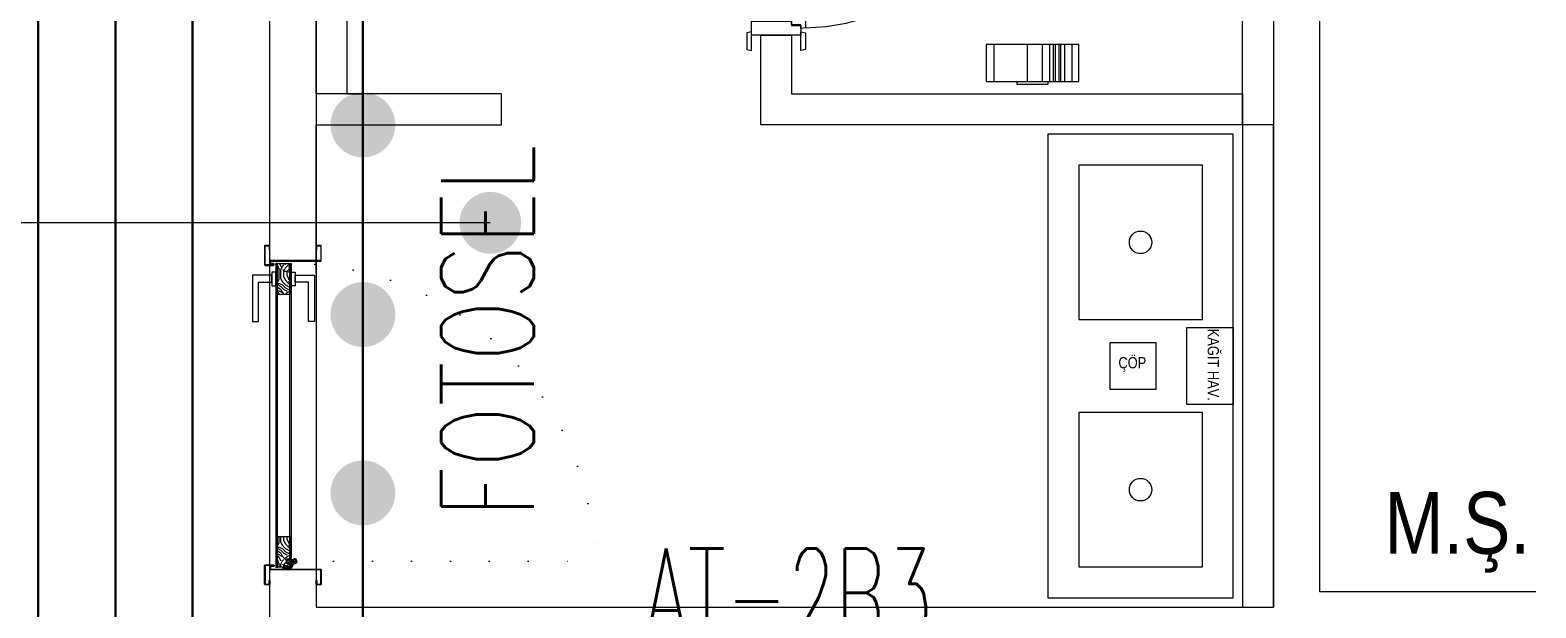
# Model space of a CAD drawing. Header units: metres. Extents: x -13194 to 152406, y -14653 to 29421.
# Drawn here: x 5982.4 to 6470, y 2644.8 to 2831.6 of the extents above; entities that cross this region are included whole.
import ezdxf
from ezdxf.enums import TextEntityAlignment as Align

# ---------------------------------------------------------------- set-up
doc = ezdxf.new("R2010")
doc.units = ezdxf.units.M
doc.header["$LTSCALE"] = 100
doc.header["$MEASUREMENT"] = 0
doc.linetypes.add('DOT2', pattern=[0.125, 0, -0.125])
doc.linetypes.add('HIDDEN', pattern=[0.375, 0.25, -0.125])
doc.layers.get('0').update_dxf_attribs({"color": 9, "lineweight": 9})
for name, color, linetype, lineweight in [('00', 9, 'Continuous', 9), ('05', 9, 'Continuous', 9), ('06C @ 1', 9, 'Continuous', 9), ('09', 9, 'Continuous', 9), ('10', 9, 'Continuous', 9), ('12', 9, 'Continuous', 9), ('20', 9, 'DOT2', 9), ('21', 9, 'Continuous', 9), ('21_mahal200', 9, 'Continuous', 9), ('E-KABLO', 7, 'Continuous', 30), ('E-LINYE', 7, 'Continuous', 30), ('E-YAZI', 7, 'Continuous', 30), ('Kapı', 204, 'Continuous', 9), ('KARA SIVA', 4, 'Continuous', 9), ('TEFRİŞ', 9, 'Continuous', 9), ('YAZI', 7, 'Continuous', 9)]:
    doc.layers.add(name, color=color, linetype=linetype, lineweight=lineweight)
doc.styles.add('E-YAZI', font='txttw.shx')
doc.styles.add('MuuM_TEXT-STANDART', font='ARIALN.TTF')
doc.dimstyles.new('MuuM_DIM200', dxfattribs={"dimscale": 20, "dimtxt": 2, "dimasz": 1, "dimexe": 1, "dimexo": 1, "dimgap": 1, "dimtad": 1, "dimdec": 1, "dimrnd": 0.5, "dimdsep": 46, "dimtxsty": 'MuuM_TEXT-STANDART', "dimblk": 'ARCHTICK', "dimcen": 0, "dimdle": 0.15, "dimclrd": 256, "dimclre": 256, "dimclrt": 256, "dimadec": 0, "dimazin": 0, "dimtfac": 5, "dimtdec": 1, "dimtix": 1, "dimtmove": 2, "dimatfit": 3, "dimldrblk": 'DOT', "dimfxl": 3, "dimfxlon": 1, "dimtolj": 1, "dimlwd": -1, "dimlwe": -1, "dimarcsym": 0})

# ---------------------------------------------------------------- blocks, each defined once
blk = doc.blocks.new('p-kapı kolu')
for points in [[(2.2, 0), (2.2, -1.25), (-2.2, -1.25), (-2.2, 0), (2.2, 0)], [(1.225, -1.25), (1.225, -7.5), (-13.775, -7.5), (-13.775, -5.625), (-1.025, -5.625), (-1.025, -5.625), (-1.025, -1.25), (1.225, -1.25)]]:
    blk.add_lwpolyline(points)
blk = doc.blocks.new('K-AH-01')
at = {"layer": '09'}
h = blk.add_hatch(dxfattribs=at)
h.set_pattern_fill('LOGEND', color=256, scale=10, style=0)
h.set_pattern_definition([(7e-15, (-3944.073, -2726.897), (10, 10), [3, -7]), (7e-15, (-3944.073, -2726.397), (10, 10), [3, -7]), (7e-15, (-3943.573, -2725.397), (10, 10), [2, -8]), (7e-15, (-3943.073, -2724.397), (10, 10), [1.5, -8.5]), (7e-15, (-3943.073, -2723.397), (10, 10), [1, -9]), (7e-15, (-3945.573, -2722.397), (10, 10), [0.5, -2.5, 0.5, -6.5]), (7e-15, (-3944.073, -2721.897), (10, 10), [0.5, -4, 1.5, -4]), (7e-15, (-3942.073, -2721.397), (10, 10), [0.5, -0.5, 0.5, -8.5]), (7e-15, (-3942.573, -2720.897), (10, 10), [0.5, -9.5]), (7e-15, (-3943.073, -2719.897), (10, 10), [1.5, -8.5]), (7e-15, (-3943.073, -2718.897), (10, 10), [2, -8]), (7e-15, (-3943.573, -2717.897), (10, 10), [2.5, -3, 0.5, -4]), (90, (-3947.573, -2723.897), (-10, 10), [0.5, -1, 2.5, -6]), (90, (-3947.073, -2722.897), (-10, 10), [0.5, -0.5, 1.5, -7.5]), (90, (-3946.573, -2718.897), (-10, 10), [1, -9]), (90, (-3946.073, -2722.897), (-10, 10), [2, -3, 0.5, -4.5]), (90, (-3945.573, -2717.397), (-10, 10), [0.5, -9.5]), (90, (-3945.073, -2722.397), (-10, 10), [1.5, -8.5]), (90, (-3944.073, -2721.897), (-10, 10), [1, -9]), (90, (-3943.073, -2721.897), (-10, 10), [0.5, -1.5, 1.5, -6.5]), (90, (-3942.573, -2721.397), (-10, 10), [0.5, -9.5]), (90, (-3942.073, -2723.397), (-10, 10), [1.4, -8.6]), (90, (-3941.573, -2725.397), (-10, 10), [1, -9]), (90, (-3940.573, -2721.397), (-10, 10), [0.5, -9.5]), (90, (-3939.573, -2721.897), (-10, 10), [1.5, -8.5]), (90, (-3938.573, -2721.897), (-10, 10), [1.5, -8.5]), (45, (-3940.073, -2725.8966), (1e-15, 10), [0.7071, -0.7071, 0.7071, -12.020836]), (45, (-3942.073, -2723.3966), (1e-15, 10), [1.4142, -12.727936]), (45, (-3946.073, -2718.3966), (1e-15, 10), [1.4142, -12.727936]), (45, (-3944.073, -2720.8966), (1e-15, 10), [1.4142, -12.727936]), (45, (-3943.573, -2722.8966), (1e-15, 10), [1.4142, -12.727936]), (45, (-3940.573, -2724.8966), (1e-15, 10), [1.4142, -12.727936]), (45, (-3941.573, -2724.3966), (1e-15, 10), [2.12132, -12.020816]), (45, (-3944.573, -2719.8966), (1e-15, 10), [0.7071, -13.435036]), (45, (-3945.073, -2718.8966), (1e-15, 10), [0.7071, -13.435036]), (45, (-3941.073, -2718.8966), (1e-15, 10), [0.7071, -13.435036]), (45, (-3945.073, -2723.8966), (1e-15, 10), [0.7071, -13.435036]), (45, (-3939.573, -2720.3966), (1e-15, 10), [0.7071, -13.435036]), (45, (-3943.073, -2721.3966), (1e-15, 10), [0.7071, -13.435036]), (45, (-3942.073, -2720.3966), (1e-15, 10), [0.7071, -13.435036]), (135, (-3942.573, -2722.3966), (-10, 1e-15), [0.7071, -0.7071, 2.12132, -10.606616]), (135, (-3941.073, -2722.3966), (-10, 1e-15), [0.7071, -13.435036]), (135, (-3941.073, -2725.8966), (-10, 1e-15), [0.7071, -13.435036]), (135, (-3943.073, -2723.3966), (-10, 1e-15), [0.7071, -13.435036]), (135, (-3941.573, -2721.3966), (-10, 1e-15), [0.7071, -13.435036]), (135, (-3944.073, -2723.8966), (-10, 1e-15), [0.7071, -13.435036]), (135, (-3940.073, -2723.8966), (-10, 1e-15), [0.7071, -13.435036]), (135, (-3947.073, -2726.8966), (-10, 1e-15), [0.7071, -13.435036]), (135, (-3946.573, -2726.3966), (-10, 1e-15), [1.4142, -12.727936]), (135, (-3946.073, -2725.8966), (-10, 1e-15), [1.4142, -12.727936]), (135, (-3945.073, -2725.8966), (-10, 1e-15), [1.4142, -12.727936]), (135, (-3944.573, -2724.8966), (-10, 1e-15), [1.4142, -12.727936]), (135, (-3940.573, -2720.8966), (-10, 1e-15), [1.4142, -12.727936]), (135, (-3938.573, -2725.8966), (-10, 1e-15), [1.4142, -12.727936]), (135, (-3938.073, -2717.8966), (-10, 1e-15), [1.4142, -12.727936]), (135, (-3938.073, -2718.8966), (-10, 1e-15), [1.4142, -12.727936]), (135, (-3939.073, -2719.3966), (-10, 1e-15), [1.4142, -12.727936]), (135, (-3946.073, -2719.3966), (-10, 1e-15), [2.12132, -12.020816]), (135, (-3939.573, -2720.3966), (-10, 1e-15), [2.12132, -12.020816]), (26.56505, (-3945.0727, -2717.3966), (10, 4e-09), [1.118, -21.24268]), (26.56505, (-3945.0727, -2722.3966), (10, 4e-09), [1.118, -21.24268]), (26.56505, (-3944.0727, -2719.3966), (10, 4e-09), [1.118, -21.24268]), (26.56505, (-3941.0727, -2726.3966), (10, 4e-09), [1.118, -21.24268]), (26.56505, (-3941.5727, -2725.3966), (10, 4e-09), [1.118, -21.24268]), (26.56505, (-3944.5727, -2723.3966), (10, 4e-09), [1.118, -21.24268]), (26.56505, (-3944.5727, -2718.3966), (10, 4e-09), [1.118, -21.24268]), (26.56505, (-3941.5727, -2721.3966), (10, 4e-09), [2.236, -20.12468]), (63.43495, (-3941.5727, -2719.8966), (5e-10, 10), [1.118, -21.24268]), (63.43495, (-3940.0727, -2722.8966), (5e-10, 10), [1.118, -21.24268]), (63.43495, (-3945.0727, -2720.8966), (5e-10, 10), [1.118, -21.24268]), (63.43495, (-3947.0727, -2720.3966), (5e-10, 10), [1.118, -21.24268]), (63.43495, (-3941.0727, -2722.3966), (5e-10, 10), [1.118, -21.24268]), (63.43495, (-3942.0727, -2722.3966), (5e-10, 10), [1.118, -21.24268]), (63.43495, (-3946.0727, -2720.8966), (5e-10, 10), [2.236, -20.12468]), (63.43495, (-3938.5727, -2724.3966), (5e-10, 10), [2.236, -20.12468]), (63.43495, (-3939.5727, -2723.8966), (5e-10, 10), [2.236, -20.12468]), (116.56505, (-3947.5727, -2725.3966), (-4e-09, 10), [1.118, -21.24268]), (116.56505, (-3947.5727, -2719.8966), (-4e-09, 10), [1.118, -21.24268]), (116.56505, (-3945.5727, -2726.8966), (-4e-09, 10), [1.118, -21.24268]), (116.56505, (-3946.5727, -2717.8966), (-4e-09, 10), [1.118, -21.24268]), (116.56505, (-3945.5727, -2723.8966), (-4e-09, 10), [1.118, -21.24268]), (116.56505, (-3943.5727, -2722.8966), (-4e-09, 10), [1.118, -21.24268]), (116.56505, (-3942.5727, -2720.8966), (-4e-09, 10), [1.118, -21.24268]), (116.56505, (-3947.0727, -2724.8966), (3.2e-06, 10.0000016), [1.118, -21.24268]), (116.56505, (-3944.5727, -2723.3966), (-4e-09, 10), [1.118, -21.24268]), (116.56505, (-3941.5727, -2724.3966), (-4e-09, 10), [1.118, -21.24268]), (116.56505, (-3940.5727, -2723.3966), (-4e-09, 10), [1.118, -21.24268]), (116.56505, (-3938.5727, -2720.3966), (-4e-09, 10), [1.118, -21.24268]), (116.56505, (-3946.0727, -2717.3966), (-4e-09, 10), [1.118, -21.24268]), (116.56505, (-3947.5727, -2717.8966), (-4e-09, 10), [2.236, -20.12468]), (116.56505, (-3946.0727, -2724.8966), (-4e-09, 10), [2.236, -20.12468]), (153.43495, (-3947.5727, -2726.3966), (-10, 5e-10), [1.118, -21.24268]), (153.43495, (-3939.0727, -2726.8966), (-10, 5e-10), [1.118, -21.24268]), (153.43495, (-3939.5727, -2721.8966), (-10, 5e-10), [1.118, -21.24268]), (153.43495, (-3943.5727, -2725.3966), (-10, 5e-10), [1.118, -21.24268]), (153.43495, (-3944.0727, -2726.3966), (-10, 5e-10), [1.118, -21.24268]), (153.43495, (-3943.0727, -2724.3966), (-10, 5e-10), [1.118, -21.24268]), (153.43495, (-3940.0727, -2718.3966), (-10, 5e-10), [1.118, -21.24268]), (153.43495, (-3939.0727, -2717.8966), (-10, 5e-10), [2.236, -20.12468])])
h.paths.add_polyline_path([(10.77, 6.46), (10.77, 2.46), (0.77, 2.46), (0.77, 6.46)])
h = blk.add_hatch(dxfattribs=at)
h.set_pattern_fill('LOGEND', color=256, scale=10, style=0)
h.set_pattern_definition([(7e-15, (-3938.781, -2726.897), (10, 10), [3, -7]), (7e-15, (-3938.781, -2726.397), (10, 10), [3, -7]), (7e-15, (-3938.281, -2725.397), (10, 10), [2, -8]), (7e-15, (-3937.781, -2724.397), (10, 10), [1.5, -8.5]), (7e-15, (-3937.781, -2723.397), (10, 10), [1, -9]), (7e-15, (-3940.281, -2722.397), (10, 10), [0.5, -2.5, 0.5, -6.5]), (7e-15, (-3938.781, -2721.897), (10, 10), [0.5, -4, 1.5, -4]), (7e-15, (-3936.781, -2721.397), (10, 10), [0.5, -0.5, 0.5, -8.5]), (7e-15, (-3937.281, -2720.897), (10, 10), [0.5, -9.5]), (7e-15, (-3937.781, -2719.897), (10, 10), [1.5, -8.5]), (7e-15, (-3937.781, -2718.897), (10, 10), [2, -8]), (7e-15, (-3938.281, -2717.897), (10, 10), [2.5, -3, 0.5, -4]), (90, (-3942.281, -2723.897), (-10, 10), [0.5, -1, 2.5, -6]), (90, (-3941.781, -2722.897), (-10, 10), [0.5, -0.5, 1.5, -7.5]), (90, (-3941.281, -2718.897), (-10, 10), [1, -9]), (90, (-3940.781, -2722.897), (-10, 10), [2, -3, 0.5, -4.5]), (90, (-3940.281, -2717.397), (-10, 10), [0.5, -9.5]), (90, (-3939.781, -2722.397), (-10, 10), [1.5, -8.5]), (90, (-3938.781, -2721.897), (-10, 10), [1, -9]), (90, (-3937.781, -2721.897), (-10, 10), [0.5, -1.5, 1.5, -6.5]), (90, (-3937.281, -2721.397), (-10, 10), [0.5, -9.5]), (90, (-3936.781, -2723.397), (-10, 10), [1.4, -8.6]), (90, (-3936.281, -2725.397), (-10, 10), [1, -9]), (90, (-3935.281, -2721.397), (-10, 10), [0.5, -9.5]), (90, (-3934.281, -2721.897), (-10, 10), [1.5, -8.5]), (90, (-3933.281, -2721.897), (-10, 10), [1.5, -8.5]), (45, (-3934.781, -2725.8966), (1e-15, 10), [0.7071, -0.7071, 0.7071, -12.020836]), (45, (-3936.781, -2723.3966), (1e-15, 10), [1.4142, -12.727936]), (45, (-3940.781, -2718.3966), (1e-15, 10), [1.4142, -12.727936]), (45, (-3938.781, -2720.8966), (1e-15, 10), [1.4142, -12.727936]), (45, (-3938.281, -2722.8966), (1e-15, 10), [1.4142, -12.727936]), (45, (-3935.281, -2724.8966), (1e-15, 10), [1.4142, -12.727936]), (45, (-3936.281, -2724.3966), (1e-15, 10), [2.12132, -12.020816]), (45, (-3939.281, -2719.8966), (1e-15, 10), [0.7071, -13.435036]), (45, (-3939.781, -2718.8966), (1e-15, 10), [0.7071, -13.435036]), (45, (-3935.781, -2718.8966), (1e-15, 10), [0.7071, -13.435036]), (45, (-3939.781, -2723.8966), (1e-15, 10), [0.7071, -13.435036]), (45, (-3934.281, -2720.3966), (1e-15, 10), [0.7071, -13.435036]), (45, (-3937.781, -2721.3966), (1e-15, 10), [0.7071, -13.435036]), (45, (-3936.781, -2720.3966), (1e-15, 10), [0.7071, -13.435036]), (135, (-3937.281, -2722.3966), (-10, 1e-15), [0.7071, -0.7071, 2.12132, -10.606616]), (135, (-3935.781, -2722.3966), (-10, 1e-15), [0.7071, -13.435036]), (135, (-3935.781, -2725.8966), (-10, 1e-15), [0.7071, -13.435036]), (135, (-3937.781, -2723.3966), (-10, 1e-15), [0.7071, -13.435036]), (135, (-3936.281, -2721.3966), (-10, 1e-15), [0.7071, -13.435036]), (135, (-3938.781, -2723.8966), (-10, 1e-15), [0.7071, -13.435036]), (135, (-3934.781, -2723.8966), (-10, 1e-15), [0.7071, -13.435036]), (135, (-3941.781, -2726.8966), (-10, 1e-15), [0.7071, -13.435036]), (135, (-3941.281, -2726.3966), (-10, 1e-15), [1.4142, -12.727936]), (135, (-3940.781, -2725.8966), (-10, 1e-15), [1.4142, -12.727936]), (135, (-3939.781, -2725.8966), (-10, 1e-15), [1.4142, -12.727936]), (135, (-3939.281, -2724.8966), (-10, 1e-15), [1.4142, -12.727936]), (135, (-3935.281, -2720.8966), (-10, 1e-15), [1.4142, -12.727936]), (135, (-3933.281, -2725.8966), (-10, 1e-15), [1.4142, -12.727936]), (135, (-3932.781, -2717.8966), (-10, 1e-15), [1.4142, -12.727936]), (135, (-3932.781, -2718.8966), (-10, 1e-15), [1.4142, -12.727936]), (135, (-3933.781, -2719.3966), (-10, 1e-15), [1.4142, -12.727936]), (135, (-3940.781, -2719.3966), (-10, 1e-15), [2.12132, -12.020816]), (135, (-3934.281, -2720.3966), (-10, 1e-15), [2.12132, -12.020816]), (26.56505, (-3939.7813, -2717.3966), (10, 4e-09), [1.118, -21.24268]), (26.56505, (-3939.7813, -2722.3966), (10, 4e-09), [1.118, -21.24268]), (26.56505, (-3938.7813, -2719.3966), (10, 4e-09), [1.118, -21.24268]), (26.56505, (-3935.7813, -2726.3966), (10, 4e-09), [1.118, -21.24268]), (26.56505, (-3936.2813, -2725.3966), (10, 4e-09), [1.118, -21.24268]), (26.56505, (-3939.2813, -2723.3966), (10, 4e-09), [1.118, -21.24268]), (26.56505, (-3939.2813, -2718.3966), (10, 4e-09), [1.118, -21.24268]), (26.56505, (-3936.2813, -2721.3966), (10, 4e-09), [2.236, -20.12468]), (63.43495, (-3936.2813, -2719.8966), (5e-10, 10), [1.118, -21.24268]), (63.43495, (-3934.7813, -2722.8966), (5e-10, 10), [1.118, -21.24268]), (63.43495, (-3939.7813, -2720.8966), (5e-10, 10), [1.118, -21.24268]), (63.43495, (-3941.7813, -2720.3966), (5e-10, 10), [1.118, -21.24268]), (63.43495, (-3935.7813, -2722.3966), (5e-10, 10), [1.118, -21.24268]), (63.43495, (-3936.7813, -2722.3966), (5e-10, 10), [1.118, -21.24268]), (63.43495, (-3940.7813, -2720.8966), (5e-10, 10), [2.236, -20.12468]), (63.43495, (-3933.2813, -2724.3966), (5e-10, 10), [2.236, -20.12468]), (63.43495, (-3934.2813, -2723.8966), (5e-10, 10), [2.236, -20.12468]), (116.56505, (-3942.2813, -2725.3966), (-4e-09, 10), [1.118, -21.24268]), (116.56505, (-3942.2813, -2719.8966), (-4e-09, 10), [1.118, -21.24268]), (116.56505, (-3940.2813, -2726.8966), (-4e-09, 10), [1.118, -21.24268]), (116.56505, (-3941.2813, -2717.8966), (-4e-09, 10), [1.118, -21.24268]), (116.56505, (-3940.2813, -2723.8966), (-4e-09, 10), [1.118, -21.24268]), (116.56505, (-3938.2813, -2722.8966), (-4e-09, 10), [1.118, -21.24268]), (116.56505, (-3937.2813, -2720.8966), (-4e-09, 10), [1.118, -21.24268]), (116.56505, (-3941.7813, -2724.8966), (3.2e-06, 10.0000016), [1.118, -21.24268]), (116.56505, (-3939.2813, -2723.3966), (-4e-09, 10), [1.118, -21.24268]), (116.56505, (-3936.2813, -2724.3966), (-4e-09, 10), [1.118, -21.24268]), (116.56505, (-3935.2813, -2723.3966), (-4e-09, 10), [1.118, -21.24268]), (116.56505, (-3933.2813, -2720.3966), (-4e-09, 10), [1.118, -21.24268]), (116.56505, (-3940.7813, -2717.3966), (-4e-09, 10), [1.118, -21.24268]), (116.56505, (-3942.2813, -2717.8966), (-4e-09, 10), [2.236, -20.12468]), (116.56505, (-3940.7813, -2724.8966), (-4e-09, 10), [2.236, -20.12468]), (153.43495, (-3942.2813, -2726.3966), (-10, 5e-10), [1.118, -21.24268]), (153.43495, (-3933.7813, -2726.8966), (-10, 5e-10), [1.118, -21.24268]), (153.43495, (-3934.2813, -2721.8966), (-10, 5e-10), [1.118, -21.24268]), (153.43495, (-3938.2813, -2725.3966), (-10, 5e-10), [1.118, -21.24268]), (153.43495, (-3938.7813, -2726.3966), (-10, 5e-10), [1.118, -21.24268]), (153.43495, (-3937.7813, -2724.3966), (-10, 5e-10), [1.118, -21.24268]), (153.43495, (-3934.7813, -2718.3966), (-10, 5e-10), [1.118, -21.24268]), (153.43495, (-3933.7813, -2717.8966), (-10, 5e-10), [2.236, -20.12468])])
h.paths.add_polyline_path([(89.06, 2.47), (89.06, 6.46), (99.06, 6.47), (99.06, 2.47)])
at = {"layer": '10'}
for points in [[(-0.44, -1.7), (1.3, -1.7, 0.414214), (1.6, -1.4), (1.6, 1.1, 0.414214), (1.3, 1.4, 0.414214), (1, 1.1), (1, 0.2), (0.2, 0.2), (0.2, 16.4, 0.414214), (-0.1, 16.7), (-4.6, 16.7, 0.414214), (-4.9, 16.4), (-4.9, 15.3, 0.414214), (-4.6, 15), (-3.5, 15), (-3.5, 15.2), (-4.6, 15.2, -0.414214), (-4.7, 15.3), (-4.7, 16.4, -0.414214), (-4.6, 16.5), (-0.2, 16.5), (-0.1, 16.5, -0.414214), (0, 16.4), (0, 0), (1.2, 0), (1.2, 1.1, -0.414214), (1.3, 1.2, -0.414214), (1.4, 1.1), (1.4, -1.4, -0.414214), (1.3, -1.5), (-0.44, -1.5), (-4.6, -1.5, -0.414214), (-4.7, -1.4), (-4.7, -0.3, -0.414214), (-4.6, -0.2), (-3.5, -0.2), (-3.5, 0), (-4.6, 0, 0.414214), (-4.9, -0.3), (-4.9, -1.4, 0.414214), (-4.6, -1.7)], [(100.44, -1.7), (98.7, -1.7, -0.414214), (98.4, -1.4), (98.4, 1.1, -0.414214), (98.7, 1.4, -0.414214), (99, 1.1), (99, 0.2), (99.8, 0.2), (99.8, 16.4, -0.414214), (100.1, 16.7), (104.6, 16.7, -0.414214), (104.9, 16.4), (104.9, 15.3, -0.414214), (104.6, 15), (103.5, 15), (103.5, 15.2), (104.6, 15.2, 0.414214), (104.7, 15.3), (104.7, 16.4, 0.414214), (104.6, 16.5), (100.2, 16.5), (100.1, 16.5, 0.414214), (100, 16.4), (100, 0), (98.8, 0), (98.8, 1.1, 0.414214), (98.7, 1.2, 0.414214), (98.6, 1.1), (98.6, -1.4, 0.414214), (98.7, -1.5), (100.44, -1.5), (104.6, -1.5, 0.414214), (104.7, -1.4), (104.7, -0.3, 0.414214), (104.6, -0.2), (103.5, -0.2), (103.5, 0), (104.6, 0, -0.414214), (104.9, -0.3), (104.9, -1.4, -0.414214), (104.6, -1.7)], [(2.15, 7.6), (0.77, 6.96), (0.77, 4.09), (0.57, 4.09), (0.57, 7.09), (2.04, 7.77, -14.796002)]]:
    blk.add_lwpolyline(points, format="xyb", close=True, dxfattribs=at)
blk.add_circle((2.72, 8.09), 0.55, dxfattribs=at)
at = {"layer": '12'}
for points in [[(0.77, 6.46), (99.06, 6.47), (99.06, 6.97), (0.77, 6.96)], [(0.77, 2.46), (10.77, 2.46), (10.77, 6.46), (0.77, 6.46)], [(89.06, 2.46), (99.06, 2.46), (99.06, 6.47), (89.06, 6.47)], [(0.77, 2.46), (99.06, 2.46), (99.06, 1.96), (0.77, 1.96)]]:
    blk.add_lwpolyline(points, close=True, dxfattribs=at)
at = {"layer": '20'}
blk.add_lwpolyline([(2.72, 8.09), (2.72, 105.23)], dxfattribs=at)
at = {"layer": '20', "linetype": 'HIDDEN'}
for points in [[(1.97, 6.89), (1.97, 5.39), (3.47, 5.39), (3.47, 6.89)], [(2.17, 7.58), (2.17, 5.59), (3.27, 5.59), (3.27, 7.58)]]:
    blk.add_lwpolyline(points, dxfattribs=at)
at = {"layer": '20'}
blk.add_arc((0.77, 6.96), 98.29, 357.0842, 88.8632, dxfattribs=at)
at = {"layer": '06C @ 1', "xscale": -1, "rotation": 180}
blk.add_blockref('p-kapı kolu', (94.06, 6.97), dxfattribs=at)
at = {"layer": '06C @ 1'}
blk.add_blockref('p-kapı kolu', (94.06, 1.96), dxfattribs=at)
blk = doc.blocks.new('_ArchTick')
at = {"color": 0, "linetype": 'ByBlock', "const_width": 0.15}
blk.add_lwpolyline([(-0.5, -0.5), (0.5, 0.5)], dxfattribs=at)
blk = doc.blocks.new('_Dot')
at = {"color": 0, "linetype": 'ByBlock', "lineweight": -2}
blk.add_line((-0.5, 0), (-1, 0), dxfattribs=at)
at = {"color": 0, "linetype": 'ByBlock', "const_width": 0.5}
blk.add_lwpolyline([(-0.25, 0, 1), (0.25, 0, 1)], format="xyb", close=True, dxfattribs=at)
blk = doc.blocks.new('p-t.kağıtlığı')
at = {"layer": 'TEFRİŞ'}
h = blk.add_hatch(dxfattribs=at)
h.set_pattern_fill('CYL', color=256, scale=30, angle=-90, style=0)
h.set_pattern_definition([(270, (-14.4, 13), (30, 7e-15), []), (270, (-13.8, 13), (30, 7e-15), []), (270, (-12.6, 13), (30, 7e-15), []), (270, (-10.2, 13), (30, 7e-15), []), (270, (-5.4, 13), (30, 7e-15), []), (270, (5.4, 13), (30, 7e-15), []), (270, (10.2, 13), (30, 7e-15), []), (270, (12.6, 13), (30, 7e-15), []), (270, (13.8, 13), (30, 7e-15), []), (270, (14.4, 13), (30, 7e-15), [])])
h.paths.add_polyline_path([(-15, 1), (15, 1), (15, 13), (-15, 13)])
for points in [[(-15, 1), (15, 1), (15, 13), (-15, 13)], [(5, 1), (5, 0), (-5, 0), (-5, 1)]]:
    blk.add_lwpolyline(points, close=True, dxfattribs=at)
blk = doc.blocks.new('dsfsdfsdfsdfsdfsdf')
at = {"layer": 'Kapı'}
for p, q in [((23771.45, -2062.35), (23755.45, -2062.35)), ((23771.45, -2065.62, 0.66), (23768.45, -2065.62, 0.66)), ((23768.45, -2129.02, 0.66), (23768.45, -2066.82, 0.66)), ((23772.95, -2064.72, 0.66), (23771.45, -2064.42, 0.66)), ((23771.45, -2064.42, 0.66), (23771.45, -2065.62, 0.66)), ((23771.95, -2064.01, 0.66), (23837.87, -2064.01, 0.66)), ((23772.95, -2064.72, 0.66), (23772.95, -2129.92, 0.66)), ((23771.45, -2129.02, 0.66), (23768.45, -2129.02, 0.66)), ((23771.45, -2130.22, 0.66), (23771.45, -2129.02, 0.66)), ((23772.95, -2129.92, 0.66), (23771.45, -2130.22, 0.66)), ((23771.45, -2132.35), (23755.45, -2132.35))]:
    blk.add_line(p, q, dxfattribs=at)
at = {"layer": 'Kapı', "elevation": 0.66}
for points in [[(23753.95, -2057.62), (23755.45, -2057.32), (23755.45, -2063.32), (23753.95, -2063.02), (23753.95, -2057.62)], [(23772.95, -2057.62), (23771.45, -2057.32), (23771.45, -2063.32), (23772.95, -2063.02), (23772.95, -2057.62)], [(23753.95, -2137.02), (23755.45, -2137.32), (23755.45, -2131.32), (23753.95, -2131.62), (23753.95, -2137.02)], [(23772.95, -2137.02), (23771.45, -2137.32), (23771.45, -2131.32), (23772.95, -2131.62), (23772.95, -2137.02)]]:
    blk.add_lwpolyline(points, dxfattribs=at)
for points in [[(23771.45, -2062.32), (23755.45, -2062.32), (23755.45, -2066.82), (23768.45, -2066.82), (23768.45, -2065.42), (23771.45, -2065.42)], [(23771.45, -2132.32), (23755.45, -2132.32), (23755.45, -2127.82), (23768.45, -2127.82), (23768.45, -2129.22), (23771.45, -2129.22)]]:
    blk.add_lwpolyline(points, close=True, dxfattribs=at)
for points in [[(23767.95, -2124.22), (23764.05, -2124.22, -0.414214), (23763.45, -2123.62), (23763.45, -2115.47, -1), (23764.65, -2115.47), (23764.65, -2122.77, 0.414214), (23764.9, -2123.02), (23767.95, -2123.02)], [(23773.45, -2124.22), (23777.35, -2124.22, 0.414214), (23777.95, -2123.62), (23777.95, -2115.47, 1), (23776.75, -2115.47), (23776.75, -2122.77, -0.414214), (23776.5, -2123.02), (23773.45, -2123.02)], [(23768.45, -2121.62), (23768.2, -2121.62, 0.414214), (23767.95, -2121.87), (23767.95, -2125.37, 0.414214), (23768.2, -2125.62), (23768.45, -2125.62)], [(23772.95, -2125.62), (23773.2, -2125.62, 0.414214), (23773.45, -2125.37), (23773.45, -2121.87, 0.414214), (23773.2, -2121.62), (23772.95, -2121.62)]]:
    blk.add_lwpolyline(points, format="xyb", dxfattribs=at)
at = {"layer": 'Kapı'}
blk.add_circle((23771.95, -2064.01, 0.66), 0.5, dxfattribs=at)
blk.add_arc((23771.95, -2064.01, 0.66), 65.92, 270.8676, 0, dxfattribs=at)
blk = doc.blocks.new('rrrrrrrrrrrrrrrrrrrrrrrrrrrrrrrrrrrrrrrrrrr')
at = {"layer": 'TEFRİŞ'}
blk.add_lwpolyline([(30902.52, -1571.49), (30902.52, -1621.49), (30942.52, -1621.49), (30942.52, -1571.49)], close=True, dxfattribs=at)
blk.add_circle((30922.52, -1596.49), 3.65, dxfattribs=at)
blk = doc.blocks.new('jjjjjjjjjjjjjjjjjjjjjjjjjjjjjjjjjjjjjjjjjjjjjjjjjjjjjjjjjjjjjjjjjjjjjjj')
at = {"layer": 'TEFRİŞ'}
blk.add_lwpolyline([(30902.52, -1651.49), (30902.52, -1701.49), (30942.52, -1701.49), (30942.52, -1651.49)], close=True, dxfattribs=at)
blk.add_circle((30922.52, -1676.49), 3.65, dxfattribs=at)
blk = doc.blocks.new('2.bod.Mimari')
at = {"layer": '00'}
for points in [[(6075, -5877), (6075, -5829), (6135, -5829), (6135, -5819), (6075, -5819), (6075, -5595), (6219, -5595)], [(6075, -5819), (6075, -5595), (6085, -5595), (6085, -5819), (6090, -5819), (6075, -5819)], [(6385, -5595), (6385, -5595), (6385, -5985)], [(6470, -5980), (6400, -5980), (6400, -5595), (6400, -5595)], [(6385, -5701), (6385, -5829), (6375, -5829), (6375, -5701), (6385, -5701)], [(6400, -6000), (6075, -6000), (6075, -6035), (6060, -6035), (6060, -5705)], [(6075, -5705), (6075, -5705), (6075, -5985), (6385, -5985)], [(6375, -5829), (6219, -5829), (6219, -5800), (6229, -5800), (6229, -5819), (6375, -5819), (6375, -5829)], [(6385, -5829), (6375, -5829), (6375, -5985), (6385, -5985), (6385, -5829)]]:
    blk.add_lwpolyline(points, dxfattribs=at)
at = {"layer": 'TEFRİŞ'}
for points in [[(6372, -5832), (6312, -5832), (6312, -5982), (6372, -5982)], [(6372, -5894.5), (6372, -5919.5), (6357, -5919.5), (6357, -5894.5)], [(6332, -5899.5), (6332, -5914.5), (6347, -5914.5), (6347, -5899.5)]]:
    blk.add_lwpolyline(points, close=True, dxfattribs=at)
for name in ['rrrrrrrrrrrrrrrrrrrrrrrrrrrrrrrrrrrrrrrrrrr', 'jjjjjjjjjjjjjjjjjjjjjjjjjjjjjjjjjjjjjjjjjjjjjjjjjjjjjjjjjjjjjjjjjjjjjjj']:
    blk.add_blockref(name, (-24580.52, -4270.51))
at = {"xscale": -1, "rotation": 270}
blk.add_blockref('K-AH-01', (6060, -5972.88), dxfattribs=at)
at = {"layer": '05'}
blk.add_blockref('p-t.kağıtlığı', (6307, -5816), dxfattribs=at)
at = {"layer": 'KARA SIVA'}
blk.add_blockref('dsfsdfsdfsdfsdfsdf', (-17539.45, -3667.65), dxfattribs=at)
at = {"layer": '21', "style": 'MuuM_TEXT-STANDART'}
blk.add_text('M.Ş.', height=20, dxfattribs=at).set_placement((6421, -5967.72))
at = {"layer": 'YAZI', "insert": (6367.35, -5918.27), "char_height": 3.629, "width": 53.2774, "attachment_point": 3, "rotation": 270, "style": 'MuuM_TEXT-STANDART'}
blk.add_mtext('KAĞIT HAV.', dxfattribs=at)
at = {"layer": 'YAZI', "insert": (6343.83, -5904.11), "char_height": 3.629, "width": 53.2774, "attachment_point": 3, "style": 'MuuM_TEXT-STANDART'}
blk.add_mtext('ÇÖP', dxfattribs=at)
at = {"layer": '21_mahal200'}
blk.add_leader([(6131.42, -5860.69), (5952.4, -5860.69)], dimstyle='MuuM_DIM200', override={"dimasz": 1, "dimfxl": 10}, dxfattribs=at)

msp = doc.modelspace()

# ---------------------------------------------------------------- linework, layer by layer
at = {"layer": 'E-KABLO', "color": 4}
msp.add_line((6035, 4725.36), (6035, 2543.17), dxfattribs=at)
at = {"layer": 'E-KABLO', "color": 6}
for p, q in [((6010, 2518.17), (6010, 4100)), ((5985, 2518.17), (5985, 3918.11)), ((6090.17, 3012.36), (6090.17, 2610))]:
    msp.add_line(p, q, dxfattribs=at)
at = {"layer": 'E-KABLO', "color": 4, "const_width": 10.5}
for points in [[(6084.92, 2800.98, 1), (6095.42, 2800.98, 1)], [(6084.92, 2739.65, 1), (6095.42, 2739.65, 1)], [(6084.92, 2681.97, 1), (6095.42, 2681.97, 1)]]:
    msp.add_lwpolyline(points, format="xyb", close=True, dxfattribs=at)

# ---------------------------------------------------------------- block references
msp.add_blockref('2.bod.Mimari', (0, 8630))

# ---------------------------------------------------------------- texts
at = {"layer": 'E-LINYE', "color": 3, "linetype": 'Continuous', "style": 'E-YAZI', "width": 0.6}
msp.add_text('AT-2B3', height=30, dxfattribs=at).set_placement((6228.13, 2648.94), align=Align.MIDDLE_CENTER)
at = {"layer": 'E-YAZI', "color": 3, "style": 'E-YAZI', "width": 0.7}
msp.add_text('FOTOSEL', height=30, rotation=90, dxfattribs=at).set_placement((6145.53, 2674))

doc.saveas('drawing.dxf')
